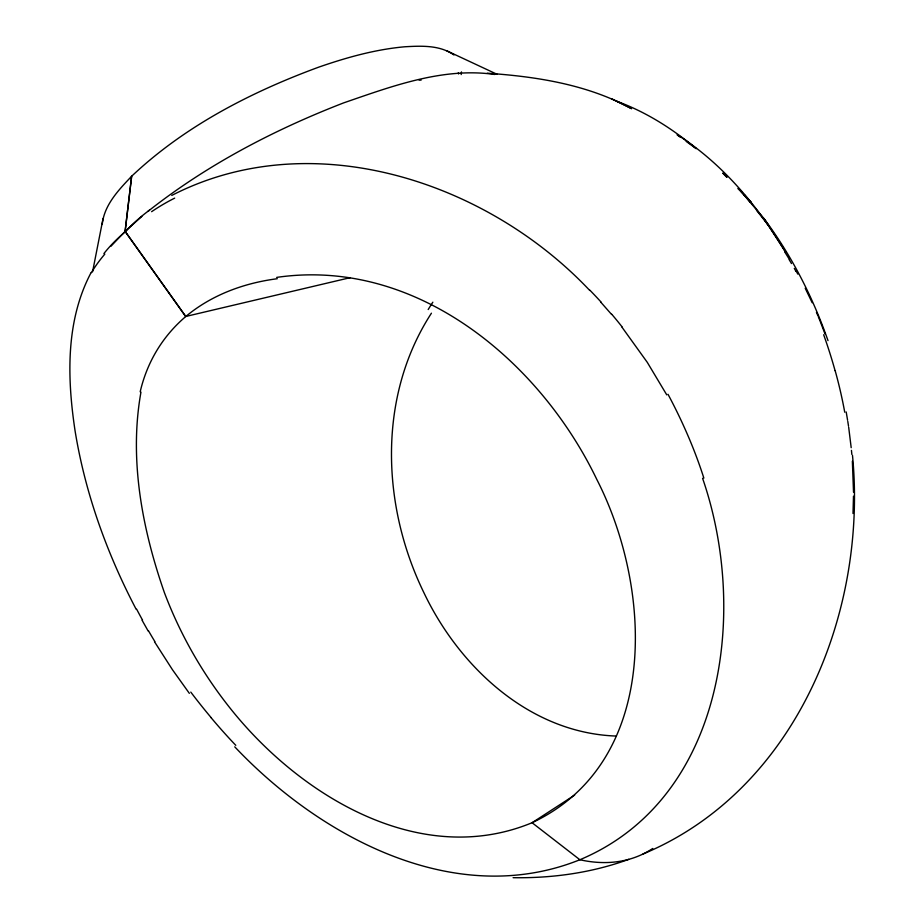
<?xml version="1.0" encoding="UTF-8"?>
<svg xmlns="http://www.w3.org/2000/svg" width="924" height="924" viewBox="0 0 924 924"><rect width="100%" height="100%" fill="white"/><g stroke="black" fill="none" stroke-linecap="round" stroke-linejoin="round"><path stroke-width="1.39" d="M853.487 496.188L853.014 513.501M102.229 224.44C104.135 204.909 118.838 189.767 131.682 176.195L125.11 231.37L110.857 246.315M461.457 71.91L461.203 74.567M92.585 271.795L103.061 218.514M140.968 392.088C128.886 459.216 142.204 529.071 164.437 592.734C179.822 633.483 201.513 671.829 228.447 706.051C297.436 794.143 418.861 869.542 532.074 822.73C660.695 762.138 652.794 588.727 596.846 479.521C539.57 360.372 415.581 257.149 276.669 277.396M91.141 272.511C65.465 320.871 67.117 378.205 75.075 430.861C85.204 493.254 106.895 553.476 136.209 609.366M431.427 313.201C377.466 396.269 381.45 505.474 423.793 592.469C459.309 667.313 529.972 733.102 616.25 736.058M141.846 216.401L125.11 231.37L185.678 316.482L350.381 277.616M147.898 211.423C206.745 164.957 273.989 129.845 343.751 102.841C391.88 86.29 443.023 67.048 494.721 74.474M574.659 795.114L532.074 822.73L579.879 859.747A196.627 127.581 62.8 0 0 652.748 848.475M171.76 195.426C311.503 123.585 486.567 181.069 589.731 290.436M642.965 854.042C795.934 790.274 867.671 612.704 852.494 455.405M628.747 859.355C591.834 872.834 552.298 878.331 513.097 877.684M419.103 80.145L421.125 80.122M487.318 73.215C536.74 76.6 587.629 84.546 631.589 108.685L612.011 98.96M453.95 54.978C439.882 44.941 421.344 45.854 404.908 46.766C375.375 49.399 346.604 57.473 318.688 67.163C250.774 92.146 184.557 126.23 131.612 176.265L125.11 231.37L185.736 316.435M616.654 101.224C645.899 111.885 672.487 128.713 696.246 148.672L686.186 141.418M446.846 50.832L497.031 74.278M677.338 134.754C722.741 163.825 758.038 206.306 785.608 252.16L763.871 218.445L741.071 191.522M677.246 134.962L680.595 137.376M737.849 188.496L750.9 201.882L744.12 194.594L750.311 202.425M234.754 746.835C320.108 837.086 455.162 909.863 579.879 859.747C724.682 798.879 748.659 611.434 702.575 478.286M600.843 302.229L611.572 314.426M756.49 210.256L768.872 225.918L763.871 218.445C791.614 255.451 812.716 297.031 828.008 340.609M621.875 327.027L647.262 362.312L666.758 394.871M189.351 693.346L172.453 669.715L154.516 641.764M784.753 251.94L789.431 259.482M148.187 631.069L142.088 620.258M796.188 271.125L797.828 274.093M805.208 288.207L812.184 302.726M816.435 312.254L817.798 315.477M818.248 316.551L819.576 319.796M820.015 320.871L825.051 334.026M458.258 72.892L458.558 73.989M846.188 411.954L847.585 420.189M847.782 421.367L848.509 426.079M848.682 427.258L851.189 447.69M851.454 450.392L851.847 454.446M852.367 461.203L853.522 492.18M428.193 309.528A246.593 172.8 -79.8 0 1 432.848 302.194M140.194 391.776A274.555 193.913 33.9 0 1 185.747 316.528A274.382 193.694 33.9 0 1 277.315 278.713M103.892 253.58A275.698 183.807 16.8 0 1 125.502 231.624A278.17 188.23 16.4 0 1 149.572 210.083M91.384 272.626A290.829 194.571 18.2 0 1 104.828 254.1M142.527 620.108A413.016 247.47 55.8 0 1 136.66 609.228M154.874 641.591A357.426 214.807 55.7 0 1 148.556 630.919M211.307 717.821A438.161 287.711 55.8 0 1 190.783 692.099M235.793 745.333A386.013 253.268 55.7 0 1 211.261 717.89M151.617 211.677A293.151 199.503 17.7 0 1 174.671 198.129M589.916 290.228A407.461 333.853 55.2 0 1 601.039 302.033M611.757 314.252A364.622 299.237 55.2 0 1 622.071 326.853M668.006 394.305A424.913 334.165 55.5 0 1 686.89 433.217A386.047 304.135 55.4 0 1 703.857 478.089M789.212 259.725A311.977 217.071 78.4 0 1 791.498 263.559M794.305 268.41A311.977 217.071 78.4 0 1 795.957 271.344M823.665 334.754A366.793 257.923 78.8 0 1 835.077 370.651M835.146 370.628A335.089 241.522 79.1 0 1 844.732 412.208M726.853 177.165L722.787 173.065L726.807 177.177"/></g></svg>
